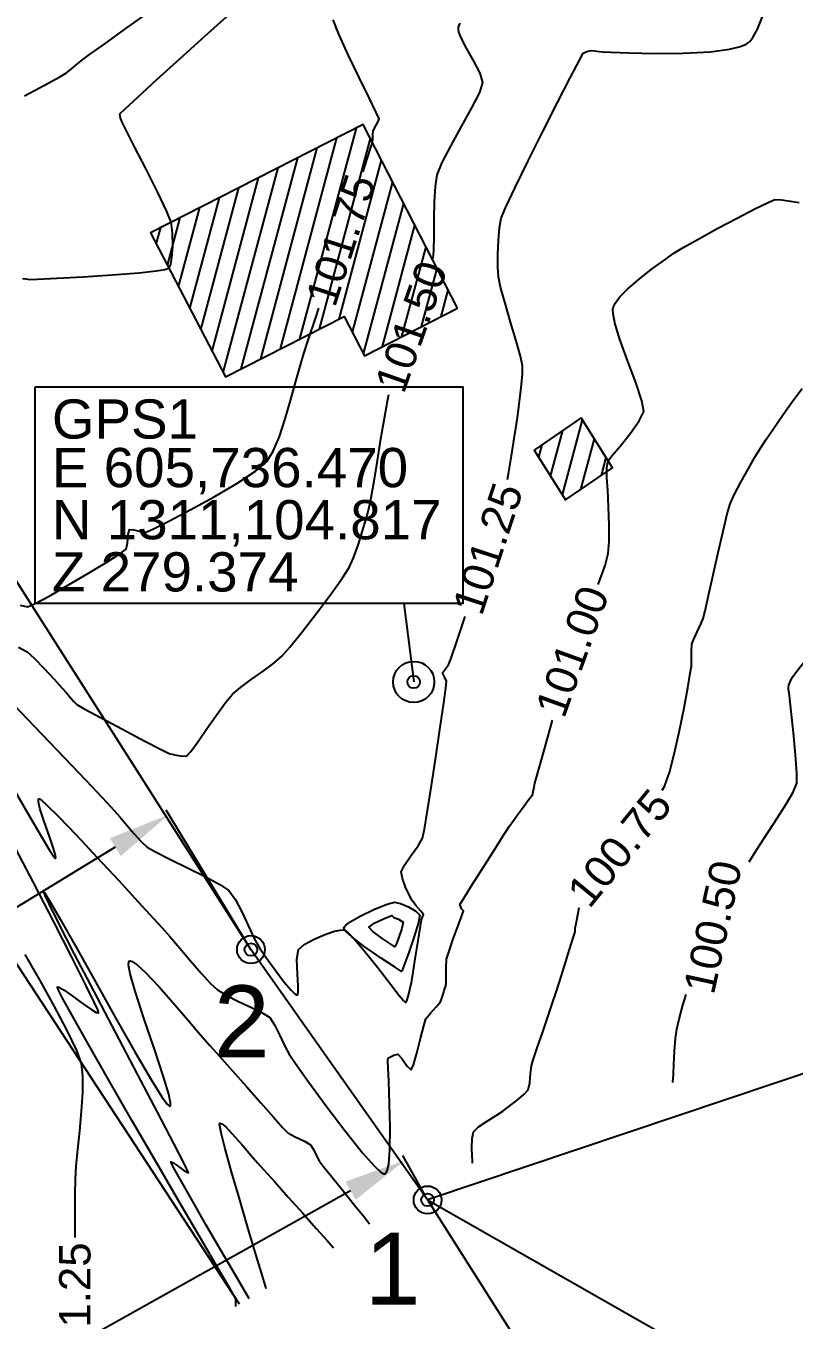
# Model space of a CAD drawing. Header units: millimetres. Extents: x 605578 to 605999, y 1311014 to 1311323.
# Drawn here: x 605721.63 to 605751.03, y 1311080.4 to 1311129.92 of the extents above; entities that cross this region are included whole.
import ezdxf
from ezdxf.enums import TextEntityAlignment as Align

# ---------------------------------------------------------------- set-up
doc = ezdxf.new("R2010")
doc.units = ezdxf.units.MM
doc.header["$LTSCALE"] = 0.0254
doc.header["$MEASUREMENT"] = 0
for name, color, linetype in [('BORDE CARRETERA', 8, 'Continuous'), ('CASA', 4, 'Continuous'), ('CERCO', 6, 'Continuous'), ('CIRCULO', 1, 'Continuous'), ('CONT-MJR', 30, 'Continuous'), ('CONT-MNR', 56, 'Continuous'), ('COTAS', 3, 'Continuous'), ('PBASE', 3, 'Continuous'), ('PTOS GPS', 1, 'Continuous'), ('PTOS PI', 7, 'Continuous')]:
    doc.layers.add(name, color=color, linetype=linetype)
doc.styles.add('COTAS', font='arial.ttf', dxfattribs={"height": 2.8})
doc.styles.add('CURVAS DE NIVEL', font='arial.ttf', dxfattribs={"height": 1.2})
doc.styles.add('PI', font='arial.ttf', dxfattribs={"height": 2})
doc.styles.add('PUNTOS PI', font='arial.ttf', dxfattribs={"height": 0.08})
doc.dimstyles.new('COTAS LINDEROS', dxfattribs={"dimscale": 40, "dimtxt": 2.8, "dimasz": 0.06, "dimexe": 0.005, "dimexo": 0.005, "dimgap": 0.005, "dimtad": 2, "dimzin": 0, "dimdsep": 46, "dimtxsty": 'COTAS', "dimcen": 0.09, "dimclrd": 1, "dimclre": 1, "dimclrt": 3, "dimadec": 0, "dimazin": 0, "dimtfac": 1, "dimtofl": 0, "dimtmove": 0, "dimatfit": 3, "dimldrblk": 'ARCHTICK', "dimfxl": 1, "dimtolj": 1, "dimtzin": 0, "dimarcsym": 0})
pattern_1 = [(75, (0, 0), (-0.60370364143, 0.1617619032), [])]

# ---------------------------------------------------------------- blocks, each defined once
blk = doc.blocks.new('*U11')
at = {"layer": 'CONT-MJR', "elevation": 100.5, "flags": 128}
for points in [[(605779.516, 1311126.288), (605779.916, 1311126.253), (605780.826, 1311126.165), (605781.501, 1311126.098), (605781.816, 1311126.076), (605782.117, 1311126.148), (605782.488, 1311126.256), (605782.776, 1311126.291), (605783.014, 1311126.168), (605783.366, 1311125.921), (605783.734, 1311125.649), (605784.02, 1311125.449), (605784.339, 1311125.27), (605784.968, 1311124.926), (605785.781, 1311124.484), (605786.649, 1311124.008), (605787.448, 1311123.564), (605788.049, 1311123.217), (605788.325, 1311123.033), (605788.444, 1311122.796), (605788.554, 1311122.449), (605788.668, 1311122.119), (605788.794, 1311121.931), (605789.076, 1311121.95), (605789.531, 1311122.078), (605789.985, 1311122.2), (605790.264, 1311122.198), (605790.348, 1311121.931), (605790.367, 1311121.451), (605790.374, 1311120.933), (605790.424, 1311120.553), (605790.557, 1311120.285), (605790.807, 1311119.865), (605791.129, 1311119.362), (605791.478, 1311118.846), (605791.809, 1311118.389), (605792.077, 1311118.059), (605792.457, 1311117.717), (605793.134, 1311117.165), (605793.983, 1311116.495), (605794.878, 1311115.798), (605795.693, 1311115.166), (605796.303, 1311114.69), (605796.583, 1311114.461), (605796.736, 1311114.274), (605796.921, 1311114.019), (605797.099, 1311113.763), (605797.232, 1311113.572), (605797.363, 1311113.389), (605797.534, 1311113.152), (605797.699, 1311112.92), (605797.816, 1311112.753), (605797.963, 1311112.541), (605798.143, 1311112.276), (605798.277, 1311112.057), (605798.368, 1311111.77), (605798.553, 1311111.139), (605798.81, 1311110.295), (605799.114, 1311109.372), (605799.444, 1311108.5), (605799.711, 1311107.929), (605799.905, 1311107.619), (605800.029, 1311107.484), (605800.089, 1311107.442), (605800.155, 1311107.412), (605800.327, 1311107.372), (605800.673, 1311107.358), (605801.26, 1311107.41), (605802.11, 1311107.555), (605802.984, 1311107.747), (605803.768, 1311107.941), (605804.345, 1311108.092), (605804.601, 1311108.155), (605804.79, 1311108.153), (605805.025, 1311108.141), (605805.213, 1311108.136), (605805.478, 1311108.159), (605805.94, 1311108.206), (605806.407, 1311108.255), (605806.688, 1311108.285)], [(605749.304, 1311097.941), (605749.604, 1311098.404), (605750.029, 1311099.06), (605750.261, 1311099.424), (605750.471, 1311099.749), (605750.742, 1311100.17), (605750.99, 1311100.596), (605751.131, 1311100.939), (605751.136, 1311101.33), (605751.086, 1311102.029), (605751.005, 1311102.869), (605750.917, 1311103.68), (605750.847, 1311104.293), (605750.818, 1311104.541), (605750.819, 1311104.619), (605750.823, 1311104.698), (605750.875, 1311104.827), (605750.95, 1311104.988), (605751.133, 1311105.226), (605751.565, 1311105.783), (605752.125, 1311106.505), (605752.69, 1311107.242), (605753.139, 1311107.841), (605753.349, 1311108.152), (605753.414, 1311108.394), (605753.463, 1311108.721), (605753.504, 1311109.051), (605753.548, 1311109.304), (605753.637, 1311109.618), (605753.784, 1311110.09), (605753.951, 1311110.578), (605754.101, 1311110.942), (605754.284, 1311111.237), (605754.665, 1311111.809), (605755.183, 1311112.57), (605755.781, 1311113.432), (605756.398, 1311114.308), (605756.976, 1311115.109), (605757.454, 1311115.747), (605757.774, 1311116.135), (605758.195, 1311116.523), (605758.797, 1311117.016), (605759.47, 1311117.541), (605760.106, 1311118.021), (605760.596, 1311118.381), (605760.829, 1311118.546), (605761.042, 1311118.651), (605761.31, 1311118.769), (605761.498, 1311118.867), (605761.625, 1311118.994), (605761.771, 1311119.167), (605761.883, 1311119.311), (605762.005, 1311119.496), (605762.212, 1311119.822), (605762.433, 1311120.176), (605762.6, 1311120.445), (605762.756, 1311120.7), (605763.001, 1311121.104), (605763.284, 1311121.571), (605763.554, 1311122.015), (605763.759, 1311122.351), (605763.959, 1311122.689), (605764.223, 1311123.145), (605764.516, 1311123.639), (605764.802, 1311124.091), (605765.046, 1311124.421), (605765.351, 1311124.742), (605765.79, 1311125.159), (605766.274, 1311125.583), (605766.716, 1311125.922), (605767.027, 1311126.088), (605767.316, 1311126.081), (605767.708, 1311125.991), (605768.137, 1311125.855), (605768.537, 1311125.712), (605768.842, 1311125.601), (605769.235, 1311125.442), (605769.915, 1311125.15), (605770.722, 1311124.797), (605771.497, 1311124.455), (605772.081, 1311124.196), (605772.312, 1311124.094), (605772.403, 1311124.078), (605772.448, 1311124.054), (605772.529, 1311124.089), (605772.699, 1311124.204), (605773.146, 1311124.502), (605773.784, 1311124.915), (605774.309, 1311125.243)], [(605746.39, 1311089.498), (605746.392, 1311089.53), (605746.397, 1311089.625), (605746.408, 1311089.829), (605746.426, 1311090.184), (605746.456, 1311090.689), (605746.494, 1311091.172), (605746.538, 1311091.532), (605746.627, 1311091.915), (605746.774, 1311092.457), (605746.892, 1311092.861)]]:
    blk.add_lwpolyline(points, dxfattribs=at)
at = {"layer": 'CONT-MJR', "color": 2, "char_height": 1.2, "attachment_point": 5, "style": 'CURVAS DE NIVEL'}
for insert, rotation in [((605776.756, 1311126.393, 100.5), 5.3005), ((605747.923, 1311095.439, 100.5), 77.6884)]:
    blk.add_mtext('{100.50}', dxfattribs=dict(at, insert=insert, rotation=rotation))
blk = doc.blocks.new('*U12')
at = {"layer": 'CONT-MJR', "elevation": 100.5, "flags": 128}
blk.add_lwpolyline([(605730.825, 1311081.598), (605730.807, 1311081.66), (605730.756, 1311081.834), (605730.645, 1311082.207), (605730.444, 1311082.874), (605730.138, 1311083.891), (605729.809, 1311085), (605729.495, 1311086.08), (605729.237, 1311087.01), (605729.097, 1311087.565), (605729.044, 1311087.829), (605729.039, 1311087.919), (605729.046, 1311087.935), (605729.067, 1311087.939), (605729.131, 1311087.91), (605729.274, 1311087.793), (605729.526, 1311087.534), (605729.89, 1311087.123), (605730.237, 1311086.715), (605730.496, 1311086.418), (605730.739, 1311086.149), (605731.153, 1311085.687), (605731.67, 1311085.108), (605732.22, 1311084.49), (605732.738, 1311083.909), (605733.153, 1311083.443), (605733.399, 1311083.167)], dxfattribs=at)
blk = doc.blocks.new('*U13')
at = {"layer": 'CONT-MNR', "elevation": 100.75, "flags": 128}
for points in [[(605745.984, 1311100.675), (605746.067, 1311100.813), (605746.26, 1311101.351), (605746.457, 1311102.1), (605746.647, 1311102.958), (605746.818, 1311103.823), (605746.958, 1311104.59), (605747.054, 1311105.157), (605747.096, 1311105.422), (605747.103, 1311105.681), (605747.1, 1311106.003), (605747.118, 1311106.257), (605747.192, 1311106.455), (605747.322, 1311106.734), (605747.459, 1311107.022), (605747.554, 1311107.248), (605747.625, 1311107.535), (605747.758, 1311108.128), (605747.931, 1311108.91), (605748.123, 1311109.767), (605748.31, 1311110.582), (605748.471, 1311111.242), (605748.584, 1311111.63), (605748.75, 1311112), (605748.991, 1311112.465), (605749.265, 1311112.96), (605749.529, 1311113.415), (605749.74, 1311113.764), (605749.945, 1311114.079), (605750.25, 1311114.526), (605750.611, 1311115.043), (605750.986, 1311115.568), (605751.332, 1311116.039)], [(605738.719, 1311086.405), (605738.719, 1311086.43), (605738.717, 1311086.509), (605738.708, 1311086.684), (605738.698, 1311086.977), (605738.705, 1311087.349), (605738.758, 1311087.607), (605738.951, 1311087.795), (605739.281, 1311088.016), (605739.631, 1311088.231), (605739.884, 1311088.397), (605740.116, 1311088.574), (605740.416, 1311088.808), (605740.692, 1311089.041), (605740.85, 1311089.215), (605740.913, 1311089.481), (605740.942, 1311089.839), (605740.974, 1311090.125), (605741.047, 1311090.364), (605741.198, 1311090.819), (605741.393, 1311091.395), (605741.598, 1311091.999), (605741.779, 1311092.534), (605741.904, 1311092.907), (605742.045, 1311093.35), (605742.237, 1311093.956), (605742.432, 1311094.575), (605742.583, 1311095.059), (605742.645, 1311095.258), (605742.646, 1311095.325), (605742.646, 1311095.393), (605742.682, 1311095.575), (605742.76, 1311095.965), (605742.804, 1311096.184)]]:
    blk.add_lwpolyline(points, dxfattribs=at)
at = {"layer": 'CONT-MNR', "color": 2, "insert": (605744.351, 1311098.465, 100.75), "char_height": 1.2, "attachment_point": 5, "rotation": 50.858, "style": 'CURVAS DE NIVEL'}
blk.add_mtext('{100.75}', dxfattribs=at)
blk = doc.blocks.new('*U14')
at = {"layer": 'CONT-MNR', "elevation": 100.75, "flags": 128}
blk.add_lwpolyline([(605730.173, 1311081.222), (605730.144, 1311081.273), (605730.06, 1311081.417), (605729.88, 1311081.726), (605729.558, 1311082.279), (605729.066, 1311083.122), (605728.531, 1311084.04), (605728.015, 1311084.934), (605727.576, 1311085.701), (605727.322, 1311086.157), (605727.207, 1311086.372), (605727.175, 1311086.444), (605727.173, 1311086.456), (605727.189, 1311086.457), (605727.257, 1311086.424), (605727.419, 1311086.313), (605727.667, 1311086.132), (605727.855, 1311086.032), (605727.709, 1311086.342), (605727.288, 1311087.16), (605726.661, 1311088.36), (605725.897, 1311089.813), (605725.066, 1311091.395), (605724.236, 1311092.976), (605723.478, 1311094.431), (605722.859, 1311095.632), (605722.511, 1311096.326), (605722.36, 1311096.647), (605722.319, 1311096.751), (605722.319, 1311096.767), (605722.332, 1311096.758), (605722.395, 1311096.671), (605722.572, 1311096.381), (605722.939, 1311095.744), (605723.557, 1311094.645), (605724.286, 1311093.34), (605725.056, 1311091.968), (605725.797, 1311090.667), (605726.439, 1311089.577), (605726.834, 1311088.95), (605727.037, 1311088.669), (605727.12, 1311088.588), (605727.144, 1311088.583), (605727.161, 1311088.606), (605727.163, 1311088.72), (605727.094, 1311089.045), (605726.899, 1311089.705), (605726.548, 1311090.764), (605726.156, 1311091.916), (605725.809, 1311092.982), (605725.62, 1311093.653), (605725.558, 1311093.989), (605725.564, 1311094.112), (605725.584, 1311094.138), (605725.614, 1311094.146), (605725.699, 1311094.123), (605725.882, 1311094), (605726.209, 1311093.701), (605726.712, 1311093.169), (605727.266, 1311092.541), (605727.814, 1311091.9), (605728.3, 1311091.329), (605728.667, 1311090.912), (605729.035, 1311090.505), (605729.522, 1311089.955), (605730.069, 1311089.334), (605730.615, 1311088.714), (605731.101, 1311088.166), (605731.465, 1311087.762), (605731.648, 1311087.573), (605731.927, 1311087.417), (605732.286, 1311087.247), (605732.52, 1311087.111), (605732.632, 1311086.935), (605732.747, 1311086.693), (605732.845, 1311086.501), (605733.003, 1311086.297), (605733.337, 1311085.878), (605733.764, 1311085.347), (605734.203, 1311084.803), (605734.569, 1311084.349), (605734.781, 1311084.086)], dxfattribs=at)
blk = doc.blocks.new('*U15')
at = {"layer": 'CONT-MJR', "elevation": 101, "flags": 128}
for points in [[(605743.53, 1311108.543), (605743.571, 1311108.647), (605743.795, 1311109.277), (605743.917, 1311109.729), (605743.952, 1311110.188), (605743.95, 1311110.818), (605743.927, 1311111.51), (605743.894, 1311112.153), (605743.866, 1311112.639), (605743.856, 1311112.857), (605743.865, 1311112.99), (605743.883, 1311113.155), (605743.912, 1311113.282), (605744.059, 1311113.467), (605744.383, 1311113.85), (605744.77, 1311114.329), (605745.105, 1311114.801), (605745.273, 1311115.163), (605745.202, 1311115.577), (605744.969, 1311116.271), (605744.657, 1311117.11), (605744.352, 1311117.958), (605744.17, 1311118.552), (605744.099, 1311118.902), (605744.092, 1311119.074), (605744.103, 1311119.138), (605744.123, 1311119.196), (605744.192, 1311119.322), (605744.352, 1311119.532), (605744.653, 1311119.84), (605745.116, 1311120.241), (605745.613, 1311120.628), (605746.075, 1311120.965), (605746.432, 1311121.217), (605746.811, 1311121.452), (605747.402, 1311121.787), (605748.112, 1311122.175), (605748.849, 1311122.566), (605749.52, 1311122.911), (605750.031, 1311123.162), (605750.291, 1311123.272), (605750.548, 1311123.264), (605750.892, 1311123.206), (605751.222, 1311123.159)], [(605729.661, 1311080.923), (605729.661, 1311080.932), (605729.661, 1311080.97), (605729.661, 1311081.052), (605729.661, 1311081.119), (605729.666, 1311081.206), (605729.635, 1311081.265), (605729.6, 1311081.328), (605729.439, 1311081.604), (605728.999, 1311082.354), (605728.344, 1311083.474), (605727.536, 1311084.858), (605726.637, 1311086.403), (605725.71, 1311088.002), (605724.816, 1311089.55), (605724.019, 1311090.944), (605723.38, 1311092.077), (605723.025, 1311092.725), (605722.871, 1311093.026), (605722.83, 1311093.125), (605722.828, 1311093.142), (605722.847, 1311093.148), (605722.916, 1311093.127), (605723.086, 1311093.028), (605723.397, 1311092.811), (605723.834, 1311092.492), (605724.146, 1311092.275), (605724.318, 1311092.176), (605724.389, 1311092.156), (605724.408, 1311092.162), (605724.408, 1311092.179), (605724.374, 1311092.275), (605724.243, 1311092.565), (605723.939, 1311093.192), (605723.388, 1311094.288), (605722.697, 1311095.637), (605721.919, 1311097.141), (605721.106, 1311098.699)], [(605721.076, 1311100.869), (605721.683, 1311099.812), (605722.208, 1311098.912), (605722.527, 1311098.387), (605722.686, 1311098.147), (605722.746, 1311098.076), (605722.76, 1311098.07), (605722.77, 1311098.086), (605722.763, 1311098.171), (605722.698, 1311098.409), (605722.543, 1311098.866), (605722.314, 1311099.518), (605722.165, 1311099.981), (605722.108, 1311100.228), (605722.109, 1311100.321), (605722.123, 1311100.341), (605722.142, 1311100.34), (605722.221, 1311100.288), (605722.433, 1311100.101), (605722.859, 1311099.681), (605723.558, 1311098.956), (605724.36, 1311098.102), (605725.178, 1311097.219), (605725.922, 1311096.409), (605726.505, 1311095.771), (605726.838, 1311095.406), (605727.134, 1311095.072), (605727.514, 1311094.629), (605727.931, 1311094.141), (605728.34, 1311093.67), (605728.697, 1311093.28), (605728.956, 1311093.035), (605729.291, 1311092.83), (605729.76, 1311092.597), (605730.262, 1311092.361), (605730.695, 1311092.145), (605730.957, 1311091.973), (605731.147, 1311091.695), (605731.347, 1311091.294), (605731.539, 1311090.883), (605731.703, 1311090.574), (605731.947, 1311090.222), (605732.448, 1311089.517), (605733.107, 1311088.61), (605733.827, 1311087.653), (605734.51, 1311086.798), (605734.963, 1311086.288), (605735.216, 1311086.06), (605735.332, 1311085.998), (605735.372, 1311085.998), (605735.403, 1311086.019), (605735.456, 1311086.117), (605735.513, 1311086.384), (605735.555, 1311086.919), (605735.565, 1311087.77), (605735.544, 1311088.69), (605735.512, 1311089.533), (605735.491, 1311090.055), (605735.483, 1311090.31), (605735.484, 1311090.398), (605735.487, 1311090.413), (605735.506, 1311090.433), (605735.575, 1311090.479), (605735.715, 1311090.542), (605735.867, 1311090.573), (605736.012, 1311090.406), (605736.222, 1311090.117), (605736.375, 1311089.974), (605736.456, 1311090.168), (605736.583, 1311090.621), (605736.724, 1311091.173), (605736.852, 1311091.661), (605736.936, 1311091.925), (605737.107, 1311092.146), (605737.343, 1311092.404), (605737.49, 1311092.577), (605737.549, 1311092.725), (605737.607, 1311092.914), (605737.641, 1311093.03), (605737.682, 1311093.152), (605737.718, 1311093.274), (605737.717, 1311093.492), (605737.713, 1311093.891), (605737.73, 1311094.216), (605737.811, 1311094.484), (605737.972, 1311094.948), (605738.157, 1311095.461), (605738.285, 1311095.809), (605738.349, 1311095.984), (605738.37, 1311096.043), (605738.373, 1311096.052), (605738.371, 1311096.055), (605738.359, 1311096.071), (605738.33, 1311096.105), (605738.305, 1311096.135), (605738.271, 1311096.215), (605738.241, 1311096.304), (605738.371, 1311096.517), (605738.698, 1311097.039), (605739.129, 1311097.723), (605739.572, 1311098.424), (605739.934, 1311098.995), (605740.124, 1311099.29), (605740.286, 1311099.521), (605740.505, 1311099.823), (605740.704, 1311100.096), (605740.809, 1311100.239), (605740.915, 1311100.367), (605741.011, 1311100.499), (605741.044, 1311100.62), (605741.079, 1311100.797), (605741.109, 1311100.94), (605741.182, 1311101.206), (605741.356, 1311101.836), (605741.597, 1311102.703), (605741.778, 1311103.352)]]:
    blk.add_lwpolyline(points, dxfattribs=at)
at = {"layer": 'CONT-MJR', "color": 2, "insert": (605742.541, 1311105.989, 101), "char_height": 1.2, "attachment_point": 5, "rotation": 70.0981, "style": 'CURVAS DE NIVEL'}
blk.add_mtext('{101.00}', dxfattribs=at)
blk = doc.blocks.new('*U16')
at = {"layer": 'CONT-MJR', "elevation": 101, "flags": 128}
blk.add_lwpolyline([(605735.81, 1311094.813), (605735.807, 1311094.806), (605735.796, 1311094.78), (605735.772, 1311094.727), (605735.748, 1311094.684), (605735.588, 1311094.783), (605735.245, 1311095.013), (605734.906, 1311095.264), (605734.757, 1311095.43), (605734.985, 1311095.597), (605735.4, 1311095.788), (605735.626, 1311095.878), (605735.667, 1311095.844), (605735.709, 1311095.807), (605735.882, 1311095.737), (605736.071, 1311095.624), (605736.016, 1311095.388), (605735.886, 1311095.015)], close=True, dxfattribs=at)
blk = doc.blocks.new('*U18')
at = {"layer": 'CONT-MNR', "elevation": 101.25, "flags": 128}
for points in [[(605740.053, 1311112.566), (605740.093, 1311112.781), (605740.212, 1311113.47), (605740.32, 1311114.133), (605740.405, 1311114.681), (605740.454, 1311115.022), (605740.497, 1311115.34), (605740.55, 1311115.75), (605740.599, 1311116.19), (605740.631, 1311116.599), (605740.63, 1311116.914), (605740.553, 1311117.276), (605740.387, 1311117.87), (605740.177, 1311118.584), (605739.965, 1311119.305), (605739.795, 1311119.918), (605739.71, 1311120.311), (605739.689, 1311120.687), (605739.69, 1311121.177), (605739.712, 1311121.702), (605739.755, 1311122.187), (605739.818, 1311122.555), (605739.986, 1311122.961), (605740.353, 1311123.736), (605740.852, 1311124.751), (605741.415, 1311125.875), (605741.974, 1311126.98), (605742.462, 1311127.934), (605742.812, 1311128.608), (605742.956, 1311128.872), (605743.101, 1311128.935), (605743.26, 1311128.972), (605743.385, 1311128.963), (605743.566, 1311128.938), (605743.714, 1311128.923), (605744.012, 1311128.908), (605744.719, 1311128.881), (605745.69, 1311128.861), (605746.777, 1311128.869), (605747.834, 1311128.926), (605748.559, 1311129.021), (605748.982, 1311129.128), (605749.19, 1311129.218), (605749.268, 1311129.27), (605749.329, 1311129.324), (605749.448, 1311129.475), (605749.626, 1311129.794), (605749.859, 1311130.366)], [(605723.51, 1311083.557), (605723.511, 1311084.244), (605723.516, 1311085.213), (605723.523, 1311085.78), (605723.555, 1311086.288), (605723.617, 1311086.929), (605723.691, 1311087.648), (605723.759, 1311088.392), (605723.805, 1311089.104), (605723.809, 1311089.731), (605723.756, 1311090.217), (605723.57, 1311090.72), (605723.206, 1311091.476), (605722.719, 1311092.398), (605722.167, 1311093.4), (605721.604, 1311094.393)], [(605720.931, 1311104.18), (605721.67, 1311103.409), (605722.519, 1311102.52), (605723.378, 1311101.619), (605724.146, 1311100.811), (605724.724, 1311100.203), (605725.009, 1311099.9), (605725.218, 1311099.661), (605725.48, 1311099.347), (605725.764, 1311099.012), (605726.036, 1311098.71), (605726.263, 1311098.496), (605726.582, 1311098.311), (605727.136, 1311098.035), (605727.81, 1311097.71), (605728.489, 1311097.374), (605729.055, 1311097.069), (605729.394, 1311096.835), (605729.632, 1311096.506), (605729.885, 1311096.027), (605730.136, 1311095.495), (605730.368, 1311095.003), (605730.562, 1311094.647), (605730.806, 1311094.291), (605731.149, 1311093.812), (605731.515, 1311093.332), (605731.773, 1311093.026), (605731.92, 1311092.883), (605731.987, 1311092.842), (605732.009, 1311092.841), (605732.029, 1311092.859), (605732.051, 1311092.948), (605732.051, 1311093.19), (605732.02, 1311093.631), (605731.992, 1311094.206), (605732.055, 1311094.584), (605732.276, 1311094.771), (605732.658, 1311094.982), (605733.104, 1311095.173), (605733.444, 1311095.282), (605733.658, 1311095.324), (605733.77, 1311095.328), (605733.814, 1311095.321), (605733.852, 1311095.305), (605733.958, 1311095.224), (605734.177, 1311095.001), (605734.551, 1311094.564), (605735.08, 1311093.901), (605735.588, 1311093.245), (605735.916, 1311092.827), (605736.083, 1311092.624), (605736.146, 1311092.56), (605736.16, 1311092.553), (605736.177, 1311092.564), (605736.211, 1311092.623), (605736.262, 1311092.78), (605736.324, 1311093.046), (605736.38, 1311093.316), (605736.434, 1311093.63), (605736.531, 1311094.229), (605736.64, 1311094.912), (605736.73, 1311095.477), (605736.769, 1311095.722), (605736.809, 1311095.824), (605736.84, 1311095.924), (605736.742, 1311096.046), (605736.55, 1311096.269), (605736.405, 1311096.461), (605736.305, 1311096.653), (605736.16, 1311096.967), (605736.035, 1311097.299), (605735.99, 1311097.548), (605736.111, 1311097.803), (605736.364, 1311098.165), (605736.634, 1311098.541), (605736.807, 1311098.843), (605736.881, 1311099.188), (605737.002, 1311099.903), (605737.153, 1311100.861), (605737.315, 1311101.936), (605737.472, 1311102.999), (605737.605, 1311103.924), (605737.697, 1311104.583), (605737.728, 1311104.85), (605737.646, 1311105.011), (605737.576, 1311105.166), (605737.68, 1311105.315), (605737.807, 1311105.47), (605737.9, 1311105.729), (605738.121, 1311106.37), (605738.43, 1311107.278), (605738.443, 1311107.316)]]:
    blk.add_lwpolyline(points, dxfattribs=at)
at = {"layer": 'CONT-MNR', "color": 2, "char_height": 1.2, "attachment_point": 5, "style": 'CURVAS DE NIVEL'}
for insert, rotation in [((605739.314, 1311109.919, 101.25), 71.7609), ((605723.507, 1311080.812, 101.25), 90.0022)]:
    blk.add_mtext('{101.25}', dxfattribs=dict(at, insert=insert, rotation=rotation))
blk = doc.blocks.new('*U19')
at = {"layer": 'CONT-MNR', "elevation": 101.25, "flags": 128}
blk.add_lwpolyline([(605736.018, 1311093.77), (605736.016, 1311093.767), (605736.008, 1311093.749), (605736.002, 1311093.738), (605735.771, 1311093.886), (605735.219, 1311094.248), (605734.563, 1311094.703), (605734.108, 1311095.05), (605733.878, 1311095.26), (605733.804, 1311095.361), (605733.796, 1311095.398), (605733.807, 1311095.431), (605733.871, 1311095.509), (605734.058, 1311095.649), (605734.425, 1311095.86), (605734.963, 1311096.118), (605735.449, 1311096.317), (605735.731, 1311096.396), (605735.963, 1311096.342), (605736.27, 1311096.211), (605736.55, 1311096.048), (605736.702, 1311095.898), (605736.658, 1311095.612), (605736.492, 1311095.076), (605736.279, 1311094.471), (605736.127, 1311094.057), (605736.048, 1311093.849), (605736.022, 1311093.78)], close=True, dxfattribs=at)
blk = doc.blocks.new('*U22')
at = {"layer": 'CONT-MJR', "elevation": 101.5, "flags": 128}
for points in [[(605737.215, 1311121.019), (605737.241, 1311121.321), (605737.252, 1311121.875), (605737.256, 1311122.522), (605737.266, 1311123.183), (605737.298, 1311123.776), (605737.365, 1311124.222), (605737.557, 1311124.691), (605737.897, 1311125.34), (605738.304, 1311126.069), (605738.697, 1311126.78), (605738.995, 1311127.373), (605739.116, 1311127.747), (605739.017, 1311128.105), (605738.774, 1311128.569), (605738.487, 1311129.067), (605738.293, 1311129.438), (605738.202, 1311129.677), (605738.18, 1311129.808), (605738.182, 1311129.863), (605738.194, 1311129.906), (605738.252, 1311130.024)], [(605721.348, 1311106.143), (605721.679, 1311105.966), (605721.944, 1311105.726), (605722.314, 1311105.344), (605722.702, 1311104.925), (605723.02, 1311104.573), (605723.181, 1311104.395), (605723.299, 1311104.256), (605723.445, 1311104.085), (605723.571, 1311103.957), (605723.859, 1311103.794), (605724.503, 1311103.445), (605725.327, 1311103.005), (605726.154, 1311102.567), (605726.809, 1311102.227), (605727.114, 1311102.078), (605727.326, 1311102.025), (605727.594, 1311101.983), (605727.792, 1311101.994), (605727.937, 1311102.16), (605728.215, 1311102.543), (605728.569, 1311103.048), (605728.944, 1311103.58), (605729.284, 1311104.043), (605729.532, 1311104.343), (605729.834, 1311104.603), (605730.25, 1311104.909), (605730.704, 1311105.232), (605731.121, 1311105.538), (605731.424, 1311105.797), (605731.726, 1311106.145), (605732.202, 1311106.738), (605732.758, 1311107.457), (605733.305, 1311108.184), (605733.749, 1311108.802), (605734, 1311109.19), (605734.162, 1311109.56), (605734.339, 1311110.054), (605734.511, 1311110.592), (605734.659, 1311111.098), (605734.765, 1311111.492), (605734.842, 1311111.872), (605734.95, 1311112.502), (605735.079, 1311113.283), (605735.215, 1311114.117), (605735.346, 1311114.908), (605735.46, 1311115.557), (605735.513, 1311115.812)]]:
    blk.add_lwpolyline(points, dxfattribs=at)
at = {"layer": 'CONT-MJR', "color": 2, "insert": (605736.379, 1311118.41, 101.5), "char_height": 1.2, "attachment_point": 5, "rotation": 70.7112, "style": 'CURVAS DE NIVEL'}
blk.add_mtext('{101.50}', dxfattribs=at)
blk = doc.blocks.new('*U24')
at = {"layer": 'CONT-MNR', "elevation": 101.75, "flags": 128}
for points in [[(605734.533, 1311124.334), (605734.589, 1311124.505), (605734.808, 1311125.185), (605734.892, 1311125.457), (605734.9, 1311125.59), (605734.901, 1311125.758), (605734.913, 1311125.89), (605734.983, 1311126.027), (605735.088, 1311126.208), (605735.144, 1311126.355), (605735.037, 1311126.6), (605734.759, 1311127.168), (605734.381, 1311127.937), (605733.972, 1311128.788), (605733.602, 1311129.6), (605733.381, 1311130.142)], [(605721.405, 1311107.76), (605721.685, 1311107.696), (605721.976, 1311107.815), (605722.539, 1311108.114), (605723.259, 1311108.526), (605724.025, 1311108.979), (605724.723, 1311109.404), (605725.239, 1311109.732), (605725.461, 1311109.893), (605725.515, 1311110.131), (605725.538, 1311110.454), (605725.588, 1311110.647), (605725.76, 1311110.642), (605726.017, 1311110.576), (605726.222, 1311110.548), (605726.49, 1311110.668), (605727.096, 1311110.97), (605727.918, 1311111.398), (605728.828, 1311111.896), (605729.704, 1311112.407), (605730.419, 1311112.876), (605730.85, 1311113.245), (605731.093, 1311113.647), (605731.328, 1311114.211), (605731.552, 1311114.877), (605731.76, 1311115.586), (605731.95, 1311116.279), (605732.119, 1311116.896), (605732.264, 1311117.378), (605732.434, 1311117.894), (605732.717, 1311118.758), (605732.834, 1311119.114)]]:
    blk.add_lwpolyline(points, dxfattribs=at)
at = {"layer": 'CONT-MNR', "color": 2, "insert": (605733.685, 1311121.723, 101.75), "char_height": 1.2, "attachment_point": 5, "rotation": 71.9597, "style": 'CURVAS DE NIVEL'}
blk.add_mtext('{101.75}', dxfattribs=at)
blk = doc.blocks.new('*U25')
at = {"layer": 'CONT-MJR', "elevation": 102, "flags": 128}
blk.add_lwpolyline([(605721.501, 1311120.258), (605721.627, 1311120.245), (605721.769, 1311120.216), (605722.068, 1311120.228), (605722.81, 1311120.264), (605723.82, 1311120.32), (605724.927, 1311120.391), (605725.956, 1311120.472), (605726.608, 1311120.543), (605726.939, 1311120.597), (605727.063, 1311120.633), (605727.093, 1311120.651), (605727.122, 1311120.69), (605727.169, 1311120.805), (605727.218, 1311121.053), (605727.245, 1311121.468), (605727.233, 1311122.004), (605727.187, 1311122.405), (605727.023, 1311122.812), (605726.671, 1311123.546), (605726.228, 1311124.431), (605725.789, 1311125.291), (605725.45, 1311125.949), (605725.307, 1311126.23), (605725.249, 1311126.391), (605725.222, 1311126.546), (605725.41, 1311126.729), (605725.911, 1311127.192), (605726.643, 1311127.862), (605727.527, 1311128.665), (605728.481, 1311129.529), (605729.426, 1311130.38)], dxfattribs=at)
blk = doc.blocks.new('*U26')
at = {"layer": 'CONT-MNR', "elevation": 102.25, "flags": 128}
blk.add_lwpolyline([(605721.57, 1311127.234), (605722.341, 1311127.654), (605722.919, 1311127.971), (605723.181, 1311128.119), (605723.376, 1311128.273), (605723.611, 1311128.474), (605723.803, 1311128.633), (605724.057, 1311128.816), (605724.641, 1311129.234), (605725.45, 1311129.811), (605726.376, 1311130.471)], dxfattribs=at)
blk = doc.blocks.new('*D497')
at = {"layer": 'COTAS', "color": 1, "lineweight": -2, "transparency": 16777216}
for p, q in [((605736.902, 1311085.175), (605736.051, 1311086.698)), ((605734.053, 1311085.353), (605710.718, 1311072.307)), ((605709.377, 1311069.787), (605708.526, 1311071.311)), ((605708.623, 1311071.136), (605687.846, 1311059.521))]:
    blk.add_line(p, q, dxfattribs=at)
at = {"layer": 'COTAS', "color": 1, "transparency": 16777216}
for points in [[(605733.858, 1311085.702), (605734.249, 1311085.003), (605736.148, 1311086.524)], [(605710.523, 1311072.656), (605710.913, 1311071.958), (605708.623, 1311071.136)]]:
    blk.add_solid(points, dxfattribs=at)
at = {"layer": 'Defpoints', "color": 0, "transparency": 16777216}
for p in [(605737, 1311085), (605708.623, 1311071.136), (605709.475, 1311069.612)]:
    blk.add_point(p, dxfattribs=at)
at = {"layer": 'COTAS', "color": 3, "transparency": 16777216, "insert": (605692.737, 1311064.123), "char_height": 2.8, "attachment_point": 5, "rotation": 29.2069, "style": 'COTAS'}
blk.add_mtext('\\A1;31.53m', dxfattribs=at)
blk = doc.blocks.new('_ArchTick')
at = {"color": 0, "linetype": 'ByBlock', "const_width": 0.15}
blk.add_lwpolyline([(-0.5, -0.5), (0.5, 0.5)], dxfattribs=at)
blk = doc.blocks.new('*D499')
at = {"layer": 'COTAS', "color": 1, "lineweight": -2, "transparency": 16777216}
for p, q in [((605730.135, 1311094.749), (605726.996, 1311099.914)), ((605725.049, 1311098.496), (605702.267, 1311084.648)), ((605700.217, 1311083.401), (605687.031, 1311075.386)), ((605703.252, 1311078.408), (605700.113, 1311083.572))]:
    blk.add_line(p, q, dxfattribs=at)
at = {"layer": 'COTAS', "color": 1, "transparency": 16777216}
for points in [[(605724.841, 1311098.838), (605725.256, 1311098.154), (605727.099, 1311099.743)], [(605702.06, 1311084.99), (605702.475, 1311084.306), (605700.217, 1311083.401)]]:
    blk.add_solid(points, dxfattribs=at)
at = {"layer": 'Defpoints', "color": 0, "transparency": 16777216}
for p in [(605730.239, 1311094.578), (605700.217, 1311083.401), (605703.356, 1311078.237)]:
    blk.add_point(p, dxfattribs=at)
at = {"layer": 'COTAS', "color": 3, "transparency": 16777216, "insert": (605691.751, 1311080.164), "char_height": 2.8, "attachment_point": 5, "rotation": 31.2944, "style": 'COTAS'}
blk.add_mtext('\\A1;31.46m', dxfattribs=at)

msp = doc.modelspace()

# ---------------------------------------------------------------- hatches: boundary and pattern name
at = {"layer": 'CASA'}
h = msp.add_hatch(dxfattribs=at)
h.set_pattern_fill('ANSI31', color=256, scale=5, angle=30, style=0)
h.set_pattern_definition(pattern_1)
h.paths.add_polyline_path([(605734.55, 1311126.123), (605734.501, 1311126.123), (605726.409, 1311122.009), (605726.409, 1311121.961), (605729.255, 1311116.51), (605729.304, 1311116.51), (605733.811, 1311118.801), (605734.585, 1311117.293), (605738.124, 1311119.109), (605738.124, 1311119.158)])
h.paths.add_polyline_path([(605726.449, 1311121.948), (605726.788, 1311121.948), (605726.788, 1311121.826), (605726.449, 1311121.826)], flags=24)
h.paths.add_polyline_path([(605726.449, 1311122.06), (605726.813, 1311122.06), (605726.813, 1311121.938), (605726.449, 1311121.938)], flags=25)
h.paths.add_polyline_path([(605726.449, 1311122.172), (605726.667, 1311122.172), (605726.667, 1311122.05), (605726.449, 1311122.05)], flags=25)
h.paths.add_polyline_path([(605729.325, 1311116.663), (605729.543, 1311116.663), (605729.543, 1311116.541), (605729.325, 1311116.541)], flags=24)
h = msp.add_hatch(dxfattribs=at)
h.set_pattern_fill('ANSI31', color=256, scale=5, angle=30, style=0)
h.set_pattern_definition(pattern_1)
h.paths.add_polyline_path([(605742.895, 1311114.897), (605742.853, 1311114.897), (605741.084, 1311113.683), (605742.271, 1311111.798), (605742.313, 1311111.798), (605744.062, 1311112.998), (605744.062, 1311113.044)])
h.paths.add_polyline_path([(605742.942, 1311114.865), (605743.446, 1311114.865), (605743.446, 1311114.745), (605742.942, 1311114.745)], flags=25)
h.paths.add_polyline_path([(605742.344, 1311111.951), (605742.498, 1311111.951), (605742.498, 1311111.829), (605742.344, 1311111.829)], flags=24)

# ---------------------------------------------------------------- linework, layer by layer
at = {"elevation": 100}
msp.add_lwpolyline([(605737, 1311085), (605730.239, 1311094.578), (605715.095, 1311118.346), (605708.496, 1311128.518), (605701.302, 1311139.56), (605686.995, 1311161.615), (605683.616, 1311169.584), (605687.243, 1311171.475), (605697.183, 1311174.09), (605715.174, 1311177.415), (605737.986, 1311182.032), (605766.921, 1311187.096), (605797.647, 1311192.781), (605804.598, 1311168.792), (605816.791, 1311128.427), (605821.506, 1311113.224), (605786.846, 1311101.683), (605779.556, 1311099.323), (605763.645, 1311093.947)], close=True, dxfattribs=at)
at = {"layer": 'BORDE CARRETERA'}
msp.add_lwpolyline([(605670.757, 1311172.585), (605675.256, 1311165.473), (605685.244, 1311150.156), (605693.761, 1311136.819), (605704.749, 1311119.361), (605716.096, 1311101.895), (605729.784, 1311081.026)], dxfattribs=at)
at = {"layer": 'CASA'}
for points in [[(605738.144, 1311119.119), (605734.54, 1311126.143), (605726.389, 1311121.999), (605729.265, 1311116.49), (605733.811, 1311118.801), (605734.585, 1311117.293), (605738.144, 1311119.119)], [(605742.882, 1311114.917), (605741.084, 1311113.683), (605742.284, 1311111.778), (605744.082, 1311113.012), (605742.882, 1311114.917)]]:
    msp.add_lwpolyline(points, dxfattribs=at)
at = {"layer": 'CERCO'}
msp.add_line((605737, 1311085, 100), (605753.691, 1311058.74, 100), dxfattribs=at)
at = {"layer": 'CIRCULO'}
for centre, radius in [((605730.239, 1311094.578, 100), 0.532), ((605730.239, 1311094.578, 100), 0.243), ((605737, 1311085, 100), 0.532), ((605737, 1311085, 100), 0.243)]:
    msp.add_circle(centre, radius, dxfattribs=at)
at = {"layer": 'COTAS'}
for points, elevation in [([(605721.976, 1311116.103), (605738.348, 1311116.103), (605738.348, 1311107.815), (605721.976, 1311107.815)], 101.75), ([(605736.079, 1311107.883), (605736.079, 1311107.883)], 101.5)]:
    msp.add_lwpolyline(points, close=True, dxfattribs=dict(at, elevation=elevation))
at = {"layer": 'COTAS', "elevation": 101.5}
msp.add_lwpolyline([(605736.088, 1311107.815), (605736.47, 1311104.817)], dxfattribs=at)
at = {"layer": 'COTAS', "ltscale": 20000, "elevation": 100}
msp.add_lwpolyline([(605737, 1311085), (605757.029, 1311073.589)], dxfattribs=at)
at = {"layer": 'PBASE'}
msp.add_line((605738.144, 1311119.119), (605734.54, 1311126.143), dxfattribs=at)
at = {"layer": 'PTOS GPS'}
for radius in [0.788, 0.239]:
    msp.add_circle((605736.47, 1311104.817), radius, dxfattribs=at)

# ---------------------------------------------------------------- block references
at = {"layer": 'CONT-MJR'}
for name in ['*U25', '*U22', '*U15', '*U11', '*U16', '*U12']:
    msp.add_blockref(name, (0, 0), dxfattribs=at)
at = {"layer": 'CONT-MNR'}
for name in ['*U26', '*U24', '*U18', '*U13', '*U14', '*U19']:
    msp.add_blockref(name, (0, 0), dxfattribs=at)

# ---------------------------------------------------------------- texts
at = {"layer": 'PTOS GPS', "style": 'PI'}
for s, p in [('GPS1', (605722.624, 1311114.126, 203.5)), ('E 605,736.470', (605722.624, 1311112.268, 203.5)), ('N 1311,104.817', (605722.624, 1311110.274, 203.5)), ('Z 279.374', (605722.624, 1311108.278, 203.5))]:
    msp.add_text(s, height=1.5, dxfattribs=at).set_placement(p)
at = {"layer": 'PTOS PI', "color": 7, "style": 'PUNTOS PI'}
msp.add_text('2', height=2.75, dxfattribs=at).set_placement((605728.822, 1311090.456, 100))
msp.add_text('1', height=2.75, dxfattribs=at).set_placement((605734.593, 1311080.172, 100), align=Align.BOTTOM_LEFT)

# ---------------------------------------------------------------- dimensions: what is measured, and where the dimension line sits
at = {"layer": 'COTAS'}
for base, p1, p2, angle, picture, middle in [((605700.217, 1311083.401, 100), (605730.239, 1311094.578, 100), (605703.356, 1311078.237, 100), 211.2944, '*D499', (605692.598, 1311078.771, 100)), ((605708.623, 1311071.136, 100), (605737, 1311085, 100), (605709.475, 1311069.612, 100), 209.2069, '*D497', (605693.533, 1311062.7, 100))]:
    dim = msp.add_linear_dim(base=base, p1=p1, p2=p2, angle=angle, dimstyle='COTAS LINDEROS', override={"dimpost": 'm'}, dxfattribs=at)
    dim.commit()
    dim.dimension.update_dxf_attribs({"geometry": picture, "text_midpoint": middle, "dimtype": 161})

doc.saveas('drawing.dxf')
